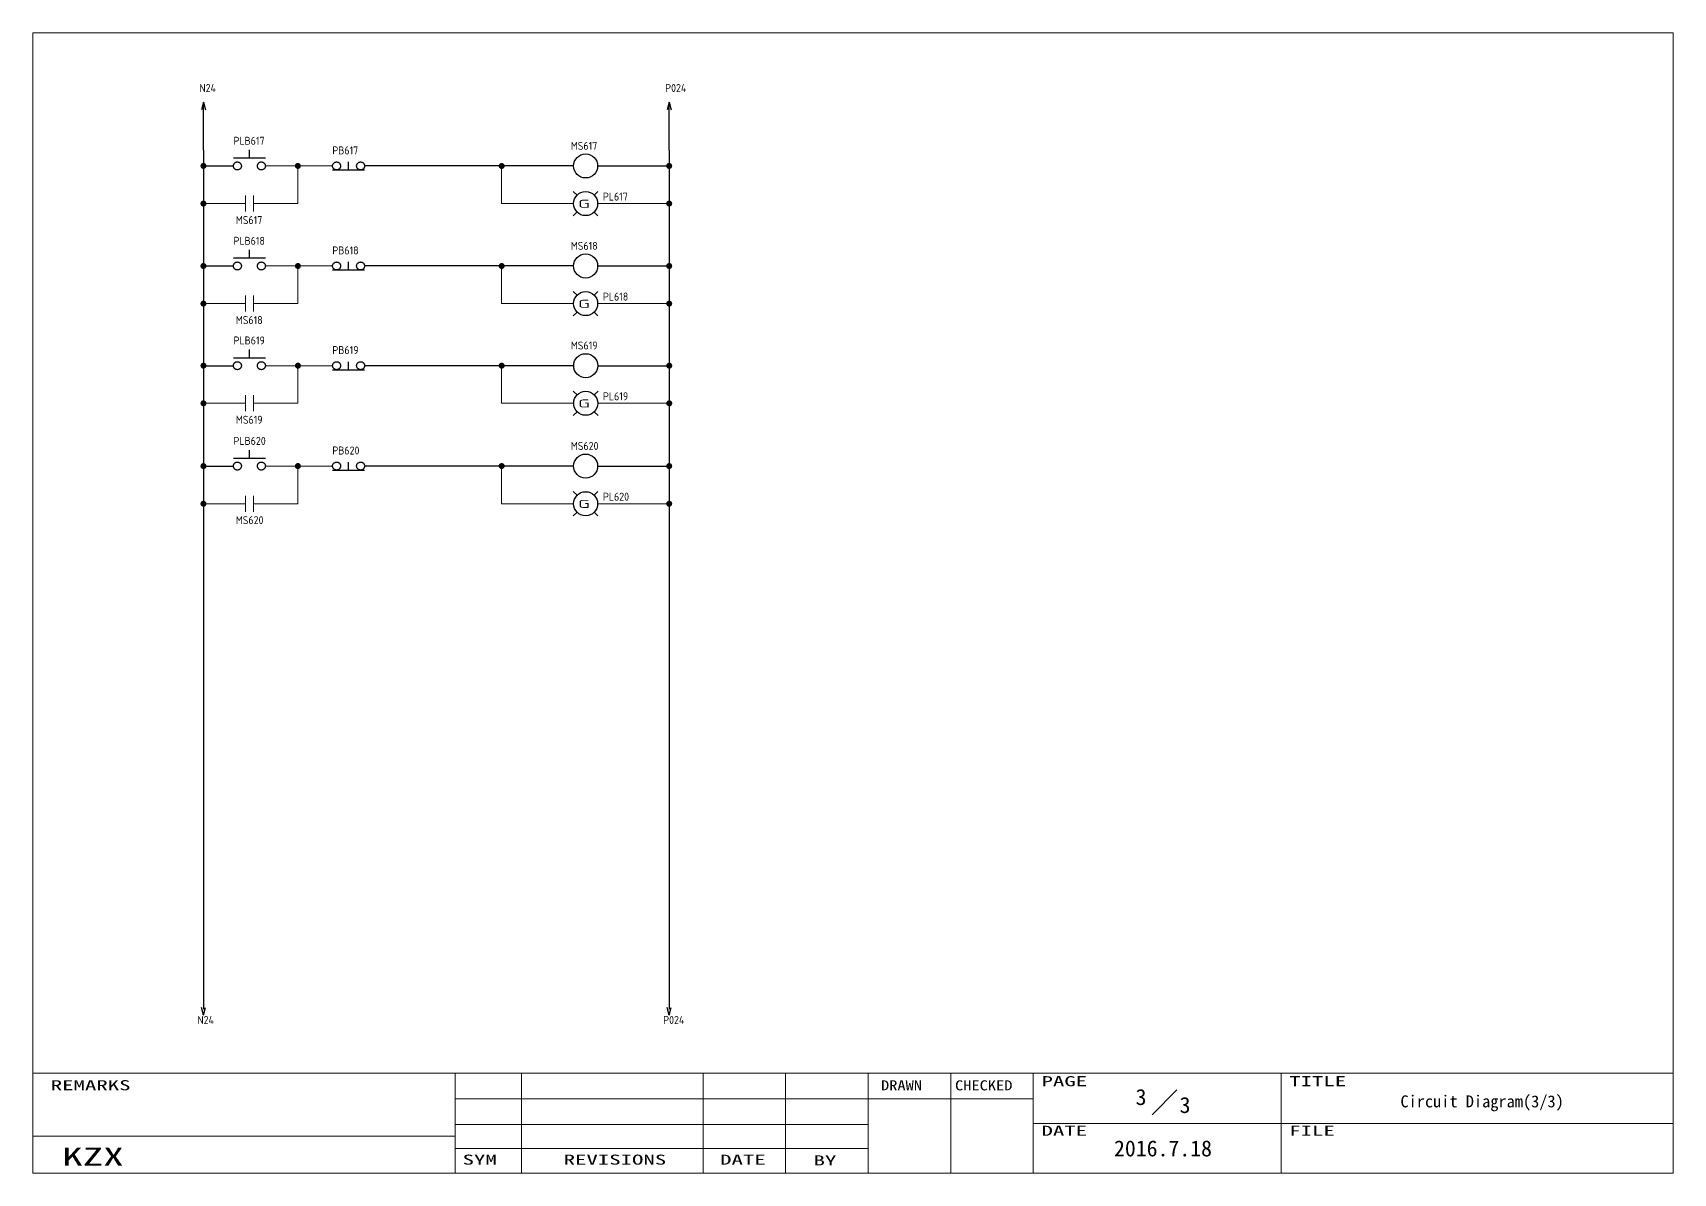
# Model space of a CAD drawing. Extents: x -319 to 2858, y -2689 to 285.
# Drawn here: x 2448.1 to 2858.1, y -2688.8 to -2403.8 of the extents above; entities that cross this region are included whole.
import ezdxf
from ezdxf.enums import TextEntityAlignment as Align

# ---------------------------------------------------------------- set-up
doc = ezdxf.new("R2010")
doc.units = 0
doc.header["$LTSCALE"] = 0.3
doc.header["$MEASUREMENT"] = 0
doc.linetypes.add('実線', pattern=[20001, 20000, -1])
doc.layers.get('0').update_dxf_attribs({"linetype": '実線'})
for name, color, linetype, lineweight in [('01図枠', 5, 'CONTINUOUS', 9), ('02接続図', 7, 'CONTINUOUS', 5), ('10外形', 7, 'CONTINUOUS', 9)]:
    doc.layers.add(name, color=color, linetype=linetype, lineweight=lineweight)
doc.layers.add('BLOCK', color=7, linetype='CONTINUOUS')
doc.layers.add('図形１', color=7, linetype='実線')
doc.styles.get("Standard").update_dxf_attribs({"font": 'ISOCP.shx', "height": 4, "bigfont": 'extfont.shx'})
doc.styles.add('電気標準', font='ISOCP.shx', dxfattribs={"height": 2.5, "bigfont": 'extfont.shx'})
doc.styles.add('ＭＳＰゴシック', font='')
doc.styles.get('ＭＳＰゴシック').set_extended_font_data('SimSun')

# ---------------------------------------------------------------- blocks, each defined once
blk = doc.blocks.new('矢印（右向）')
at = {"layer": 'BLOCK'}
for q in [(-1.93, 0.52), (-1.93, -0.52)]:
    blk.add_line((0, 0), q, dxfattribs=at)

msp = doc.modelspace()

# ---------------------------------------------------------------- linework, layer by layer
for p, q in [((2490.7, -2433.1), (2490.7, -2421.1)), ((2607.11, -2433.1), (2607.11, -2421.1)), ((2498.18, -2435.08), (2506.18, -2435.08)), ((2502.18, -2435.08), (2502.18, -2433.08)), ((2522.98, -2438.08), (2530.98, -2438.08)), ((2526.98, -2438.08), (2526.98, -2436.08)), ((2583.23, -2437.08), (2530.98, -2437.08)), ((2589.23, -2437.08), (2607.11, -2437.08)), ((2502.18, -2460.08), (2502.18, -2458.08)), ((2498.18, -2460.08), (2506.18, -2460.08)), ((2522.98, -2463.08), (2530.98, -2463.08)), ((2526.98, -2463.08), (2526.98, -2461.08)), ((2583.23, -2462.08), (2530.98, -2462.08)), ((2589.23, -2462.08), (2607.11, -2462.08)), ((2502.19, -2484.99), (2502.19, -2482.99)), ((2498.19, -2484.99), (2506.19, -2484.99)), ((2522.99, -2487.99), (2530.99, -2487.99)), ((2526.99, -2487.99), (2526.99, -2485.99)), ((2583.24, -2486.99), (2530.99, -2486.99)), ((2589.24, -2486.99), (2607.12, -2486.99)), ((2502.18, -2510.08), (2502.18, -2508.08)), ((2498.18, -2510.08), (2506.18, -2510.08)), ((2522.98, -2513.08), (2530.98, -2513.08)), ((2526.98, -2513.08), (2526.98, -2511.08)), ((2583.23, -2512.08), (2530.98, -2512.08)), ((2589.23, -2512.08), (2607.11, -2512.08))]:
    msp.add_line(p, q)
for centre in [(2499.18, -2437.08), (2505.18, -2437.08), (2523.98, -2437.08), (2529.98, -2437.08), (2499.18, -2462.08), (2505.18, -2462.08), (2523.98, -2462.08), (2529.98, -2462.08), (2499.19, -2486.99), (2505.19, -2486.99), (2523.99, -2486.99), (2529.99, -2486.99), (2499.18, -2512.08), (2505.18, -2512.08), (2523.98, -2512.08), (2529.98, -2512.08)]:
    msp.add_circle(centre, 1)
at = {"layer": '01図枠', "linetype": 'Continuous', "lineweight": 5}
for p, q in [((2448.05, -2688.8), (2448.05, -2403.8)), ((2448.05, -2403.8), (2858.05, -2403.8)), ((2858.05, -2403.8), (2858.05, -2688.8)), ((2448.05, -2663.8), (2858.05, -2663.8)), ((2553.66, -2663.8), (2553.66, -2688.8)), ((2570.17, -2663.8), (2570.17, -2688.8)), ((2615.57, -2663.8), (2615.57, -2688.8)), ((2636.21, -2663.8), (2636.21, -2688.8)), ((2656.85, -2663.8), (2656.85, -2688.8)), ((2677.48, -2688.8), (2677.48, -2663.8)), ((2698.12, -2663.8), (2698.12, -2688.8)), ((2760.03, -2688.8), (2760.03, -2663.8)), ((2733.98, -2667.99), (2727.79, -2674.18)), ((2553.66, -2670.23), (2656.85, -2670.23)), ((2656.85, -2670.23), (2698.12, -2670.23)), ((2553.66, -2676.66), (2656.85, -2676.66)), ((2698.12, -2676.42), (2858.05, -2676.42)), ((2553.66, -2679.52), (2448.05, -2679.52)), ((2553.66, -2682.61), (2656.85, -2682.61)), ((2858.05, -2688.8), (2448.05, -2688.8))]:
    msp.add_line(p, q, dxfattribs=at)
at = {"layer": '02接続図', "linetype": 'Continuous'}
for p, q in [((2501.22, -2448.49), (2501.22, -2444.49)), ((2503.22, -2448.49), (2503.22, -2444.49)), ((2501.22, -2473.49), (2501.22, -2469.49)), ((2503.22, -2473.49), (2503.22, -2469.49)), ((2501.23, -2498.4), (2501.23, -2494.4)), ((2503.23, -2498.4), (2503.23, -2494.4)), ((2501.22, -2523.49), (2501.22, -2519.49)), ((2503.22, -2523.49), (2503.22, -2519.49))]:
    msp.add_line(p, q, dxfattribs=at)
at = {"layer": '10外形'}
for p, q in [((2506.18, -2437.08), (2522.98, -2437.08)), ((2514.31, -2446.49), (2514.31, -2437.08)), ((2565.23, -2446.49), (2565.23, -2437.08)), ((2501.22, -2446.49), (2490.7, -2446.49)), ((2503.22, -2446.49), (2514.31, -2446.49)), ((2583.23, -2446.49), (2565.23, -2446.49)), ((2589.23, -2446.49), (2607.11, -2446.49)), ((2506.18, -2462.08), (2522.98, -2462.08)), ((2514.31, -2471.49), (2514.31, -2462.08)), ((2565.23, -2471.49), (2565.23, -2462.08)), ((2501.22, -2471.49), (2490.7, -2471.49)), ((2503.22, -2471.49), (2514.31, -2471.49)), ((2583.23, -2471.49), (2565.23, -2471.49)), ((2589.23, -2471.49), (2607.11, -2471.49)), ((2506.19, -2486.99), (2522.99, -2486.99)), ((2514.32, -2496.4), (2514.32, -2486.99)), ((2565.24, -2496.4), (2565.24, -2486.99)), ((2501.23, -2496.4), (2490.71, -2496.4)), ((2503.23, -2496.4), (2514.32, -2496.4)), ((2583.24, -2496.4), (2565.24, -2496.4)), ((2589.24, -2496.4), (2607.12, -2496.4)), ((2506.18, -2512.08), (2522.98, -2512.08)), ((2514.31, -2521.49), (2514.31, -2512.08)), ((2565.23, -2521.49), (2565.23, -2512.08)), ((2501.22, -2521.49), (2490.7, -2521.49)), ((2503.22, -2521.49), (2514.31, -2521.49)), ((2583.23, -2521.49), (2565.23, -2521.49)), ((2589.23, -2521.49), (2607.11, -2521.49))]:
    msp.add_line(p, q, dxfattribs=at)
at = {"layer": 'BLOCK'}
for centre in [(2586.23, -2437.08), (2586.23, -2446.49), (2586.23, -2462.08), (2586.23, -2471.49), (2586.24, -2486.99), (2586.24, -2496.4), (2586.23, -2512.08), (2586.23, -2521.49)]:
    msp.add_circle(centre, 3, dxfattribs=at)
at = {"layer": '図形１', "color": 7}
for p, q in [((2490.7, -2433.1), (2490.7, -2507.78)), ((2607.11, -2433.1), (2607.11, -2507.78)), ((2490.7, -2500.92), (2490.7, -2647.81)), ((2607.11, -2500.92), (2607.11, -2647.81))]:
    msp.add_line(p, q, dxfattribs=at)
at = {"layer": '図形１'}
for p, q in [((2490.7, -2437.08), (2498.18, -2437.08)), ((2584.1, -2444.38), (2583.13, -2443.42)), ((2588.35, -2444.36), (2589.31, -2443.42)), ((2583.13, -2449.53), (2584.08, -2448.58)), ((2589.31, -2449.53), (2588.36, -2448.6)), ((2490.7, -2462.08), (2498.18, -2462.08)), ((2584.1, -2469.38), (2583.13, -2468.42)), ((2588.35, -2469.36), (2589.31, -2468.42)), ((2583.13, -2474.53), (2584.08, -2473.58)), ((2589.31, -2474.53), (2588.36, -2473.6)), ((2490.71, -2486.99), (2498.19, -2486.99)), ((2584.11, -2494.29), (2583.14, -2493.32)), ((2588.36, -2494.27), (2589.32, -2493.32)), ((2583.14, -2499.43), (2584.09, -2498.49)), ((2589.32, -2499.43), (2588.38, -2498.5)), ((2490.7, -2512.08), (2498.18, -2512.08)), ((2584.1, -2519.38), (2583.13, -2518.42)), ((2588.35, -2519.36), (2589.31, -2518.42)), ((2583.13, -2524.53), (2584.08, -2523.58)), ((2589.31, -2524.53), (2588.36, -2523.6))]:
    msp.add_line(p, q, dxfattribs=at)
at = {"layer": '図形１', "const_width": 0.75}
for points in [[(2490.33, -2437.08, 1), (2491.08, -2437.08, 1)], [(2513.93, -2437.08, 1), (2514.68, -2437.08, 1)], [(2564.86, -2437.08, 1), (2565.61, -2437.08, 1)], [(2606.74, -2437.08, 1), (2607.49, -2437.08, 1)], [(2490.33, -2446.49, 1), (2491.08, -2446.49, 1)], [(2606.74, -2446.49, 1), (2607.49, -2446.49, 1)], [(2490.33, -2462.08, 1), (2491.08, -2462.08, 1)], [(2513.93, -2462.08, 1), (2514.68, -2462.08, 1)], [(2564.86, -2462.08, 1), (2565.61, -2462.08, 1)], [(2606.74, -2462.08, 1), (2607.49, -2462.08, 1)], [(2490.33, -2471.49, 1), (2491.08, -2471.49, 1)], [(2606.74, -2471.49, 1), (2607.49, -2471.49, 1)], [(2490.34, -2486.99, 1), (2491.09, -2486.99, 1)], [(2513.94, -2486.99, 1), (2514.69, -2486.99, 1)], [(2564.87, -2486.99, 1), (2565.62, -2486.99, 1)], [(2606.75, -2486.99, 1), (2607.5, -2486.99, 1)], [(2490.34, -2496.4, 1), (2491.09, -2496.4, 1)], [(2606.75, -2496.4, 1), (2607.5, -2496.4, 1)], [(2490.33, -2512.08, 1), (2491.08, -2512.08, 1)], [(2513.93, -2512.08, 1), (2514.68, -2512.08, 1)], [(2564.86, -2512.08, 1), (2565.61, -2512.08, 1)], [(2606.74, -2512.08, 1), (2607.49, -2512.08, 1)], [(2490.33, -2521.49, 1), (2491.08, -2521.49, 1)], [(2606.74, -2521.49, 1), (2607.49, -2521.49, 1)]]:
    msp.add_lwpolyline(points, format="xyb", close=True, dxfattribs=at)

# ---------------------------------------------------------------- block references
at = {"layer": '図形１', "color": 7, "xscale": -1, "rotation": 270}
for p in [(2490.7, -2421.1), (2607.11, -2421.1)]:
    msp.add_blockref('矢印（右向）', p, dxfattribs=at)
at = {"layer": '図形１', "color": 7, "rotation": 270}
for p in [(2490.7, -2649.31), (2607.11, -2649.31)]:
    msp.add_blockref('矢印（右向）', p, dxfattribs=at)

# ---------------------------------------------------------------- texts
at = {"width": 2.307692}
for p, p2 in [((2584.32, -2447.53), (2587.32, -2447.53)), ((2584.32, -2472.53), (2587.32, -2472.53)), ((2584.33, -2497.44), (2587.33, -2497.44)), ((2584.32, -2522.53), (2587.32, -2522.53))]:
    msp.add_text('G', height=2, dxfattribs=at).set_placement(p, p2, align=Align.FIT)
at = {"layer": '01図枠', "linetype": 'Continuous', "lineweight": 5, "style": 'ＭＳＰゴシック'}
for s, height, width, p in [('PAGE', 2.513, 1.666667, (2700.18, -2664.55)), ('TITLE', 2.513, 1.666667, (2762.09, -2664.55)), ('REMARKS', 2.513, 1.666667, (2452.54, -2665.56)), ('DRAWN', 2.513, 1.2, (2660.05, -2665.59)), ('CHECKED', 2.513, 1.2, (2678.55, -2665.59)), ('DATE', 2.513, 1.666667, (2700.18, -2676.94)), ('FILE', 2.513, 1.666667, (2762.09, -2676.94)), ('KZX', 4.523, 1.666667, (2455.39, -2682.4)), ('SYM', 2.513, 1.666667, (2555.47, -2684.16))]:
    msp.add_text(s, height=height, dxfattribs=dict(at, width=width)).set_placement(p, align=Align.TOP_LEFT)
at = {"layer": '01図枠', "linetype": 'Continuous', "lineweight": 5, "style": 'ＭＳＰゴシック', "width": 1.666667}
for s, p in [('REVISIONS', (2593.55, -2684.16)), ('DATE', (2625.55, -2684.16)), ('BY', (2646.05, -2684.36))]:
    msp.add_text(s, height=2.513, dxfattribs=at).set_placement(p, align=Align.TOP_CENTER)
at = {"layer": '02接続図', "style": 'ＭＳＰゴシック'}
for s, p in [('3', (2725.05, -2669.8)), ('3', (2736.05, -2671.8)), ('2016.7.18', (2730.53, -2682.64))]:
    msp.add_text(s, height=4, dxfattribs=at).set_placement(p, align=Align.MIDDLE)
msp.add_text('Circuit Diagram(3/3)', height=3, dxfattribs=at).set_placement((2789.89, -2670.85), align=Align.MIDDLE_LEFT)
at = {"layer": '図形１', "color": 7, "linetype": '実線', "style": '電気標準'}
for s, p in [('N24', (2489.7, -2418.6)), ('P024', (2606.11, -2418.6)), ('N24', (2489.2, -2651.51)), ('P024', (2605.61, -2651.51))]:
    msp.add_text(s, height=2, dxfattribs=at).set_placement(p)
at = {"layer": '図形１', "color": 4, "style": '電気標準'}
for s, p in [('PLB617', (2498.21, -2431.79)), ('MS617', (2582.51, -2433.05)), ('PB617', (2522.92, -2434.19)), ('PL617', (2590.55, -2445.73)), ('MS617', (2498.78, -2451.6)), ('PLB618', (2498.21, -2456.79)), ('PB618', (2522.92, -2459.19)), ('MS618', (2582.51, -2458.05)), ('PL618', (2590.55, -2470.73)), ('MS618', (2498.78, -2476.6)), ('PLB619', (2498.22, -2481.69)), ('PB619', (2522.93, -2484.1)), ('MS619', (2582.52, -2482.95)), ('PL619', (2590.56, -2495.64)), ('MS619', (2498.8, -2501.51)), ('PLB620', (2498.21, -2506.79)), ('PB620', (2522.92, -2509.19)), ('MS620', (2582.51, -2508.05)), ('PL620', (2590.55, -2520.73)), ('MS620', (2498.78, -2526.6))]:
    msp.add_text(s, height=2, dxfattribs=at).set_placement(p)

doc.saveas('drawing.dxf')
